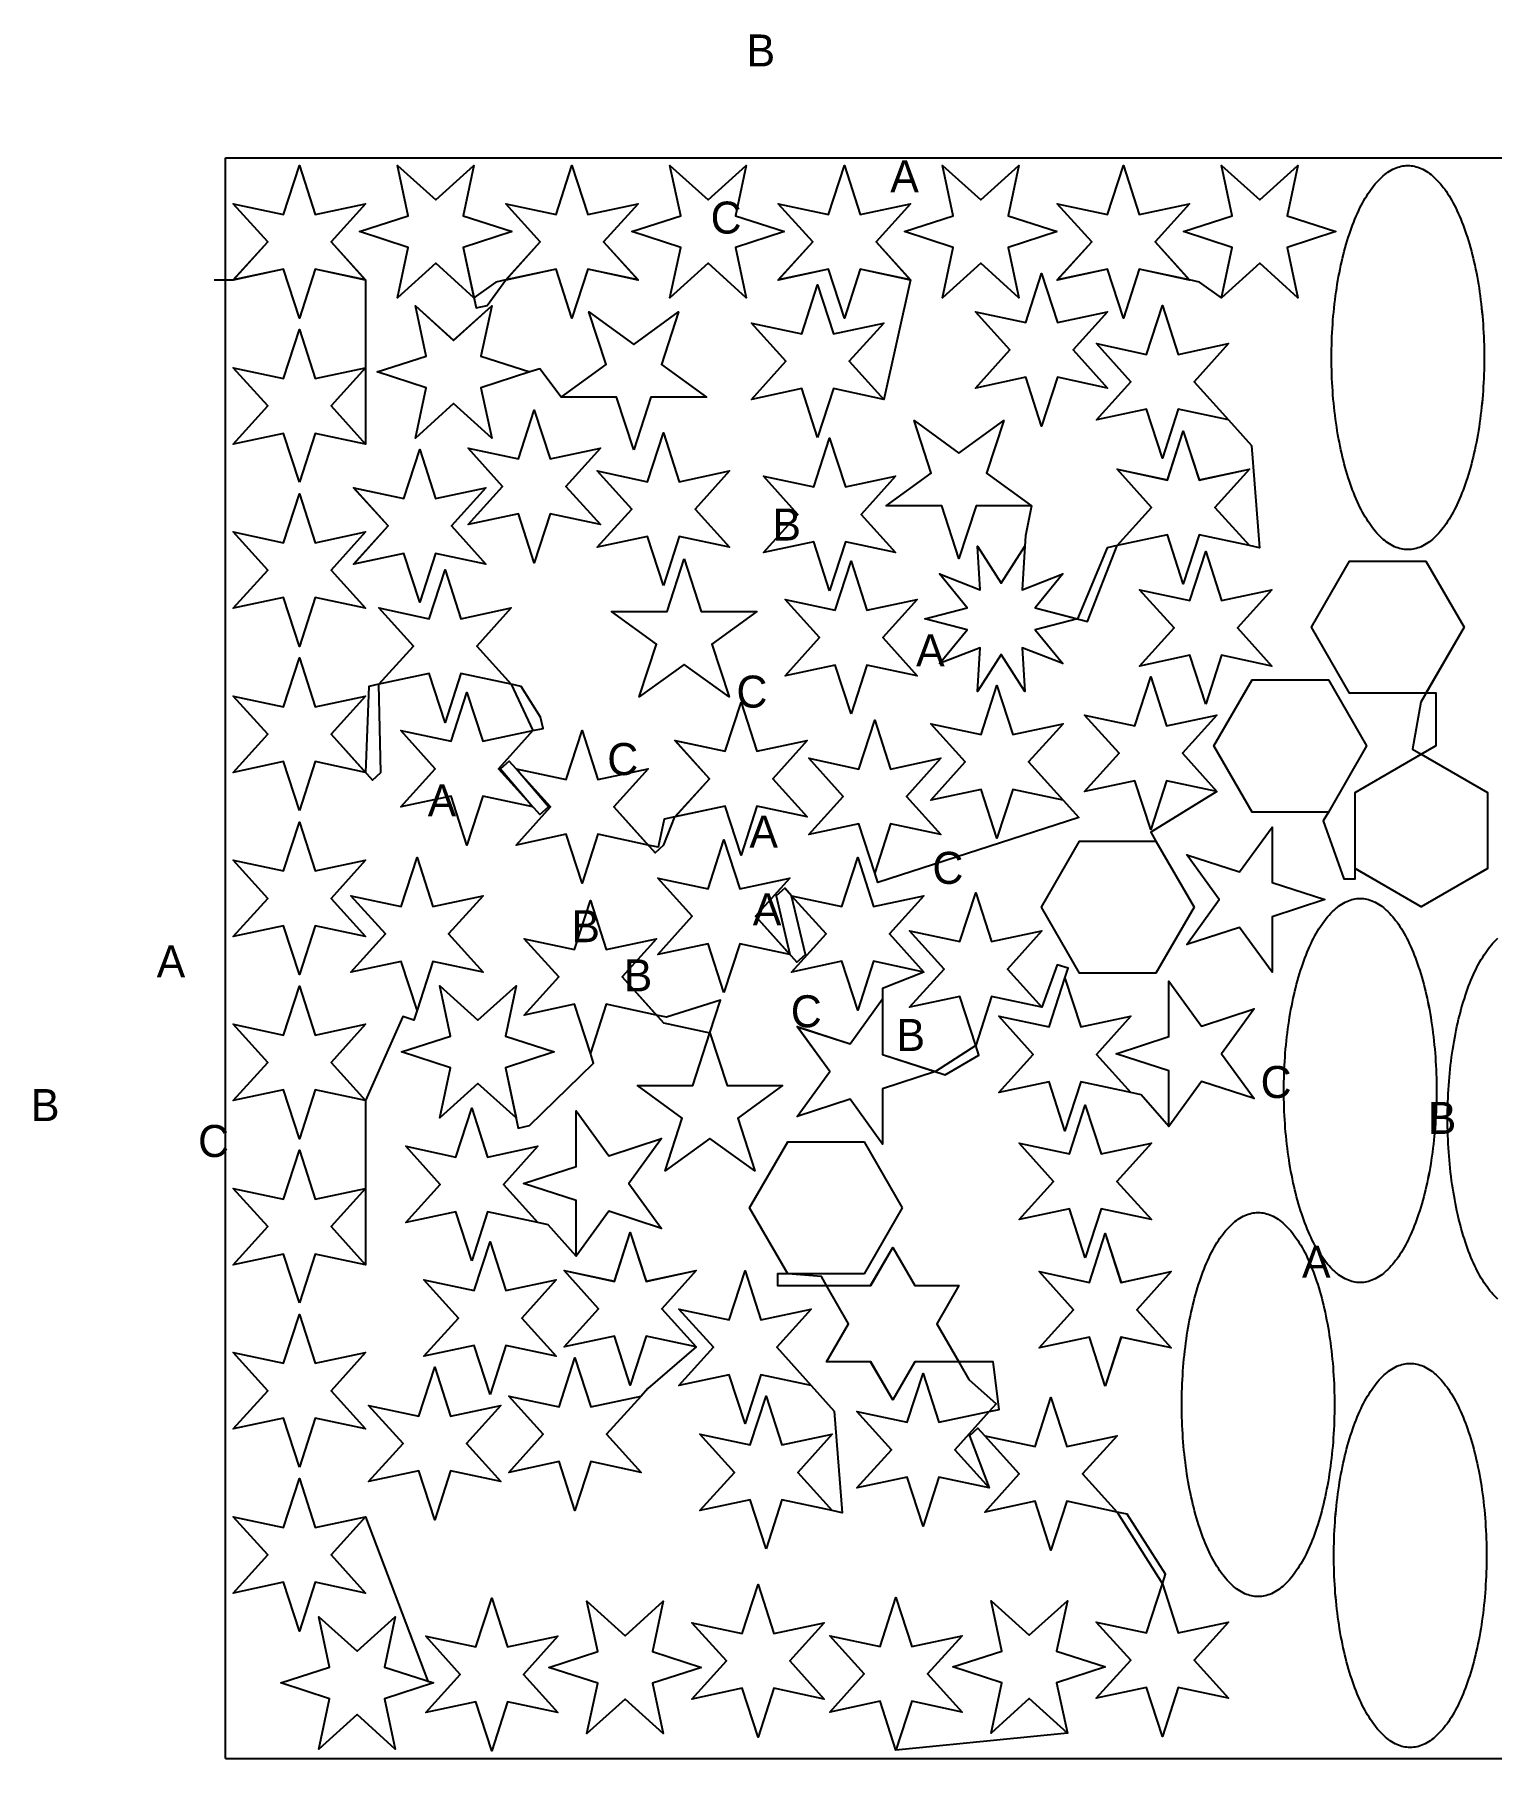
# Model space of a CAD drawing. Extents: x -245 to 3166, y 0 to 2208.
# Drawn here: x -245 to 1621, y 0 to 2208 of the extents above; entities that cross this region are included whole.
import ezdxf

# ---------------------------------------------------------------- set-up
doc = ezdxf.new("R2010")
doc.units = 0
doc.header["$LTSCALE"] = 41
doc.styles.get("Standard").update_dxf_attribs({"font": 'txt', "height": 1})

msp = doc.modelspace()

# ---------------------------------------------------------------- linework, layer by layer
at = {"layer": 'BORDER_D0_T132.1_RK1_A0_W0_EM1'}
for points in [[(-14.7, 1893.39), (10, 1893.39), (54.11, 1942.26), (10, 1991.13), (74.38, 1977.36), (94.64, 2040), (114.91, 1977.36), (179.29, 1991.13), (135.18, 1942.26), (179.29, 1893.39), (179.29, 1683.21), (114.91, 1696.98), (94.64, 1634.34)], [(528.26, 1893.39), (463.88, 1907.16), (443.62, 1844.52), (423.35, 1907.16), (358.97, 1893.39), (346.04, 1890.62), (318.03, 1870.71), (269.16, 1914.82), (220.29, 1870.71), (234.05, 1935.09), (171.42, 1955.35), (234.05, 1975.62), (220.29, 2040), (269.16, 1995.89), (318.03, 2040), (304.26, 1975.62), (366.9, 1955.35)], [(366.9, 1955.35), (304.26, 1935.09), (320.79, 1857.77), (335.17, 1860.85), (358.97, 1893.39), (403.08, 1942.26), (358.97, 1991.13), (423.35, 1977.36), (443.62, 2040), (463.88, 1977.36), (528.26, 1991.13), (484.15, 1942.26), (528.26, 1893.39)], [(666.93, 1870.71), (618.06, 1914.82), (569.19, 1870.71), (582.96, 1935.09), (520.32, 1955.35), (582.96, 1975.62), (569.19, 2040), (618.06, 1995.89), (666.93, 2040), (653.17, 1975.62), (715.8, 1955.35)], [(877.2, 1893.39), (812.82, 1907.16), (792.55, 1844.52), (772.29, 1907.16), (707.91, 1893.39), (752.02, 1942.26), (707.91, 1991.13), (772.29, 1977.36), (792.55, 2040), (812.82, 1977.36), (877.2, 1991.13), (833.09, 1942.26), (877.2, 1893.39), (842.88, 1740.54), (778.5, 1754.31), (758.24, 1691.67)], [(1015.93, 1870.71), (967.06, 1914.82), (918.19, 1870.71), (931.96, 1935.09), (869.32, 1955.35), (931.96, 1975.62), (918.19, 2040), (967.06, 1995.89), (1015.93, 2040), (1002.16, 1975.62), (1064.8, 1955.35)], [(1065.17, 1991.13), (1129.55, 1977.36), (1149.82, 2040), (1170.08, 1977.36), (1234.46, 1991.13), (1190.35, 1942.26), (1234.46, 1893.39)], [(1275.42, 1870.71), (1289.19, 1935.09), (1226.55, 1955.35), (1289.19, 1975.62), (1275.42, 2040), (1324.29, 1995.89), (1373.16, 2040), (1359.39, 1975.62), (1422.03, 1955.35), (1359.39, 1935.09), (1373.16, 1870.71)], [(1373.16, 1870.71), (1324.29, 1914.82), (1275.42, 1870.71), (1247.4, 1890.62), (1234.46, 1893.39), (1170.08, 1907.16), (1149.82, 1844.52), (1129.55, 1907.16), (1065.17, 1893.39), (1109.28, 1942.26), (1065.17, 1991.13)], [(715.8, 1955.35), (653.17, 1935.09), (666.93, 1870.71)], [(1064.8, 1955.35), (1002.16, 1935.09), (1015.93, 1870.71)], [(179.29, 1893.39), (114.91, 1907.16), (94.64, 1844.52), (74.38, 1907.16), (10, 1893.39)], [(758.24, 1691.67), (737.97, 1754.31), (673.59, 1740.54), (717.71, 1789.41), (673.59, 1838.28), (737.97, 1824.51), (758.24, 1887.15), (778.5, 1824.51), (842.88, 1838.28), (798.77, 1789.41), (842.88, 1740.54)], [(522.82, 1675.91), (500.88, 1743.45), (429.87, 1743.45), (402.35, 1779.66), (389.77, 1775.59), (327.13, 1755.32), (340.89, 1690.94), (292.02, 1735.06), (243.15, 1690.94), (256.92, 1755.32), (194.29, 1775.59), (256.92, 1795.86), (243.15, 1860.23), (292.02, 1816.12), (340.89, 1860.23), (327.13, 1795.86), (389.77, 1775.59)], [(1284.43, 1714.21), (1220.05, 1727.98), (1199.78, 1665.34), (1179.52, 1727.98), (1115.14, 1714.21), (1159.25, 1763.08), (1115.14, 1811.95), (1179.52, 1798.19), (1199.78, 1860.82), (1220.05, 1798.19), (1284.43, 1811.95), (1240.31, 1763.08), (1284.43, 1714.21), (1313.98, 1681.48), (1324, 1550.53), (1311.06, 1553.29), (1246.69, 1567.06), (1226.42, 1504.42), (1206.15, 1567.06), (1141.78, 1553.29), (1128.84, 1550.53), (1091, 1459.53), (1036.82, 1445.37), (1072.34, 1402.07), (1020.18, 1422.47), (1023.47, 1366.57), (993.26, 1413.73), (963.06, 1366.57), (966.34, 1422.47), (914.19, 1402.07), (949.71, 1445.37), (895.52, 1459.53), (949.71, 1473.68), (914.19, 1516.97), (966.34, 1496.58), (963.06, 1552.48), (993.26, 1505.32), (1023.47, 1552.48)], [(429.87, 1743.45), (487.32, 1785.19), (465.37, 1852.72), (522.82, 1810.98), (580.27, 1852.72), (558.33, 1785.19), (615.78, 1743.45), (544.77, 1743.45), (522.82, 1675.91)], [(94.64, 1634.34), (74.38, 1696.98), (10, 1683.21), (54.11, 1732.08), (10, 1780.95), (74.38, 1767.18), (94.64, 1829.82), (114.91, 1767.18), (179.29, 1780.95), (135.18, 1732.08), (179.29, 1683.21)], [(1032.11, 1604.13), (961.09, 1604.13), (939.15, 1536.59), (917.21, 1604.13), (846.19, 1604.13), (903.64, 1645.87), (881.7, 1713.41), (939.15, 1671.67), (996.6, 1713.41), (974.66, 1645.87), (1032.11, 1604.13), (1024.24, 1565.69), (1023.47, 1552.48), (1020.18, 1496.58), (1072.34, 1516.97), (1036.82, 1473.68), (1103.81, 1456.18), (1141.78, 1553.29), (1185.89, 1602.16), (1141.78, 1651.03), (1206.15, 1637.27), (1226.42, 1699.9), (1246.69, 1637.27), (1311.06, 1651.03), (1266.95, 1602.16), (1311.06, 1553.29)], [(560.78, 1502.25), (540.52, 1564.89), (476.14, 1551.12), (520.25, 1599.99), (476.14, 1648.86), (540.52, 1635.09), (560.78, 1697.73), (581.05, 1635.09), (645.43, 1648.86), (601.32, 1599.99), (645.43, 1551.12)], [(773.47, 1495.51), (753.2, 1558.15), (688.83, 1544.38), (732.94, 1593.25), (688.83, 1642.12), (753.2, 1628.35), (773.47, 1690.99), (793.74, 1628.35), (858.11, 1642.12), (814, 1593.25), (858.11, 1544.38)], [(179.29, 1473.03), (114.91, 1486.8), (94.64, 1424.16), (74.38, 1486.8), (10, 1473.03), (54.11, 1521.9), (10, 1570.77), (74.38, 1557), (94.64, 1619.64), (114.91, 1557), (179.29, 1570.77)], [(179.29, 1570.77), (135.18, 1521.9), (179.29, 1473.03)], [(645.43, 1551.12), (581.05, 1564.89), (560.78, 1502.25)], [(858.11, 1544.38), (793.74, 1558.15), (773.47, 1495.51)], [(1255.22, 1350.14), (1234.95, 1412.77), (1170.57, 1399.01), (1214.69, 1447.88), (1170.57, 1496.74), (1234.95, 1482.98), (1255.22, 1545.61), (1275.48, 1482.98), (1339.86, 1496.74), (1295.75, 1447.88), (1339.86, 1399.01)], [(644.78, 1359.47), (587.33, 1401.21), (529.88, 1359.47), (551.83, 1427), (494.38, 1468.74), (565.39, 1468.74), (587.33, 1536.28)], [(587.33, 1536.28), (609.28, 1468.74), (680.29, 1468.74), (622.84, 1427), (644.78, 1359.47)], [(801.11, 1337.69), (780.85, 1400.32), (716.47, 1386.56), (760.58, 1435.43), (716.47, 1484.3), (780.85, 1470.53), (801.11, 1533.17), (821.38, 1470.53), (885.76, 1484.3), (841.65, 1435.43), (885.76, 1386.56)], [(1412.42, 1212.1), (1314.68, 1212.1), (1265.81, 1296.74), (1314.68, 1381.39), (1412.42, 1381.39), (1461.29, 1296.74), (1412.42, 1212.1), (1405.81, 1200.64), (1431.9, 1126.32), (1446.6, 1126.32), (1446.6, 1237.29), (1531.25, 1286.16), (1550.37, 1297.2), (1550.37, 1364.13), (1439.4, 1364.13), (1390.53, 1448.78), (1439.4, 1533.42), (1537.14, 1533.42), (1586.01, 1448.78)], [(94.64, 1213.98), (74.38, 1276.62), (10, 1262.85), (54.11, 1311.72), (10, 1360.59), (74.38, 1346.82), (94.64, 1409.46), (114.91, 1346.82), (179.29, 1360.59), (135.18, 1311.72), (188.15, 1253.03), (199.07, 1262.88), (196.49, 1375.65), (240.6, 1424.52), (196.49, 1473.39), (260.87, 1459.62), (281.14, 1522.26), (301.4, 1459.62), (365.78, 1473.39), (321.67, 1424.52), (365.78, 1375.65), (393.7, 1316.42), (349.59, 1267.55), (402.57, 1208.86), (413.48, 1218.71), (372.02, 1267.58), (436.4, 1253.81), (456.67, 1316.45), (476.94, 1253.81), (541.32, 1267.58), (497.2, 1218.71), (550.18, 1160.02), (561.09, 1169.87), (575.59, 1205.87), (619.71, 1254.74), (575.59, 1303.61), (639.97, 1289.84), (660.24, 1352.48), (680.51, 1289.84), (744.88, 1303.61), (700.77, 1254.74), (744.88, 1205.87)], [(1586.01, 1448.78), (1530.52, 1352.67), (1519.79, 1292.77), (1531.25, 1286.16), (1615.89, 1237.29), (1615.89, 1139.55), (1531.25, 1090.68), (1446.6, 1139.55)], [(885.76, 1386.56), (821.38, 1400.32), (801.11, 1337.69)], [(1339.86, 1399.01), (1275.48, 1412.77), (1255.22, 1350.14)], [(744.88, 1205.87), (680.51, 1219.64), (660.24, 1157), (639.97, 1219.64), (575.59, 1205.87), (561.92, 1202.94), (554.25, 1167.07), (541.32, 1169.84), (476.94, 1183.61), (456.67, 1120.97), (436.4, 1183.61), (372.02, 1169.84), (416.14, 1218.71), (372.02, 1267.58), (363.16, 1277.4), (352.25, 1267.55), (393.7, 1218.68), (329.33, 1232.45), (309.06, 1169.81), (288.79, 1232.45), (224.41, 1218.68), (268.53, 1267.55), (224.41, 1316.42), (288.79, 1302.65), (309.06, 1365.29), (329.33, 1302.65), (393.7, 1316.42), (406.64, 1319.19), (403.57, 1333.56), (378.72, 1372.88), (365.78, 1375.65), (301.4, 1389.42), (281.14, 1326.78), (260.87, 1389.42), (196.49, 1375.65), (183.55, 1372.88), (179.29, 1262.85), (114.91, 1276.62), (94.64, 1213.98)], [(1072.53, 1227.31), (1008.15, 1241.07), (987.88, 1178.44), (967.61, 1241.07), (903.23, 1227.31), (947.35, 1276.18), (903.23, 1325.05), (967.61, 1311.28), (987.88, 1373.92), (1008.15, 1311.28), (1072.53, 1325.05), (1028.41, 1276.18), (1092.74, 1204.91), (835.5, 1121.68), (831.43, 1134.26), (811.16, 1196.9), (746.79, 1183.13), (790.9, 1232), (746.79, 1280.87), (811.16, 1267.11), (831.43, 1329.74), (851.7, 1267.11), (916.08, 1280.87), (871.96, 1232), (916.08, 1183.13)], [(1269.4, 1238.44), (1205.02, 1252.21), (1184.76, 1189.57), (1164.49, 1252.21), (1100.11, 1238.44), (1144.22, 1287.31), (1100.11, 1336.18), (1164.49, 1322.41), (1184.76, 1385.05), (1205.02, 1322.41), (1269.4, 1336.18), (1225.29, 1287.31), (1269.4, 1238.44), (1184.8, 1186.29), (1191.42, 1174.83), (1240.29, 1090.18)], [(916.08, 1183.13), (851.7, 1196.9), (831.43, 1134.26)], [(638.21, 980.82), (617.95, 1043.45), (553.57, 1029.69), (597.68, 1078.56), (553.57, 1127.43), (617.95, 1113.66), (638.21, 1176.3), (658.48, 1113.66), (722.86, 1127.43), (678.74, 1078.56), (731.72, 1019.86), (742.64, 1029.71), (724.96, 1104.9), (789.34, 1091.13), (809.6, 1153.77), (829.87, 1091.13), (894.25, 1104.9), (850.13, 1056.03), (894.25, 1007.16), (841.46, 985.94), (841.46, 901.69), (921.58, 875.66), (964.73, 900.69), (960.66, 913.28), (940.39, 975.91), (876.01, 962.15), (920.12, 1011.02), (876.01, 1059.89), (940.39, 1046.12), (960.66, 1108.76), (980.92, 1046.12), (1045.3, 1059.89), (1001.19, 1011.02), (1045.3, 962.15)], [(1240.29, 1090.18), (1191.42, 1005.54), (1093.68, 1005.54), (1044.81, 1090.18), (1093.68, 1174.83), (1191.42, 1174.83)], [(245.22, 958.21), (224.96, 1020.84), (160.58, 1007.08), (204.69, 1055.95), (160.58, 1104.82), (224.96, 1091.05), (245.22, 1153.69), (265.49, 1091.05), (329.87, 1104.82), (285.76, 1055.95), (329.87, 1007.08)], [(894.25, 1007.16), (829.87, 1020.93), (809.6, 958.29), (789.34, 1020.93), (724.96, 1007.16), (769.07, 1056.03), (724.96, 1104.9), (716.09, 1114.72), (705.18, 1104.87), (722.86, 1029.69), (658.48, 1043.45), (638.21, 980.82)], [(372.13, 820.32), (323.26, 864.43), (274.39, 820.32), (288.15, 884.7), (225.52, 904.96), (288.15, 925.23), (274.39, 989.61), (323.26, 945.49), (372.13, 989.61), (358.36, 925.23), (421, 904.96), (358.36, 884.7), (374.89, 807.38), (389.27, 810.46), (471.31, 890.6), (467.24, 903.19), (446.97, 965.83), (382.59, 952.06), (426.7, 1000.93), (382.59, 1049.8), (446.97, 1036.03), (467.24, 1098.67), (487.5, 1036.03), (551.88, 1049.8), (507.77, 1000.93), (560.75, 942.24), (620.39, 929.24), (642.34, 861.7), (713.35, 861.7), (655.9, 819.96), (677.84, 752.43)], [(329.87, 1007.08), (265.49, 1020.84), (245.22, 958.21), (241.15, 945.62), (227.16, 950.15), (179.29, 842.49), (114.91, 856.26), (94.64, 793.62), (74.38, 856.26), (10, 842.49), (54.11, 891.36), (10, 940.23), (74.38, 926.46), (94.64, 989.1), (114.91, 926.46), (179.29, 940.23), (135.18, 891.36), (179.29, 842.49), (179.29, 632.31), (114.91, 646.08), (94.64, 583.44)], [(1317.23, 845.01), (1249.69, 866.96), (1207.95, 809.51), (1172.42, 850.07), (1159.48, 852.84), (1095.1, 866.61), (1074.84, 803.97), (1054.57, 866.61), (990.19, 852.84), (1034.31, 901.71), (990.19, 950.58), (1054.57, 936.81), (1074.84, 999.45), (1078.91, 1012.04), (1064.92, 1016.56), (1045.3, 962.15), (980.92, 975.91), (960.66, 913.28), (908.99, 879.75), (841.46, 857.81), (841.46, 786.79), (799.72, 844.24), (732.18, 822.3), (773.92, 879.75), (732.18, 937.2), (799.72, 915.26), (841.46, 972.71)], [(1074.84, 999.45), (1095.1, 936.81), (1159.48, 950.58), (1115.37, 901.71), (1159.48, 852.84)], [(1207.95, 809.51), (1207.95, 880.52), (1140.42, 902.46), (1207.95, 924.41), (1207.95, 995.42), (1249.69, 937.97), (1317.23, 959.91), (1275.49, 902.46), (1317.23, 845.01)], [(677.84, 752.43), (620.39, 794.17), (562.94, 752.43), (584.89, 819.96), (527.44, 861.7), (598.45, 861.7), (620.39, 929.24), (634.02, 971.18), (564.82, 949.29), (551.88, 952.06), (487.5, 965.83), (467.24, 903.19)], [(315.41, 637.44), (295.14, 700.08), (230.76, 686.31), (274.88, 735.18), (230.76, 784.05), (295.14, 770.28), (315.41, 832.92), (335.67, 770.28), (400.05, 784.05), (355.94, 735.18), (400.05, 686.31)], [(448.94, 643.41), (448.94, 714.43), (381.41, 736.37), (448.94, 758.32), (448.94, 829.33), (490.68, 771.88), (558.22, 793.82), (516.48, 736.37), (558.22, 678.92)], [(1100.95, 641.37), (1080.68, 704.01), (1016.3, 690.24), (1060.42, 739.11), (1016.3, 787.98), (1080.68, 774.21), (1100.95, 836.85), (1121.21, 774.21), (1185.59, 787.98), (1141.48, 739.11), (1185.59, 690.24)], [(94.64, 583.44), (74.38, 646.08), (10, 632.31), (54.11, 681.18), (10, 730.05), (74.38, 716.28), (94.64, 778.92), (114.91, 716.28), (179.29, 730.05), (135.18, 681.18), (179.29, 632.31)], [(1284.38, 77.08), (1220, 90.85), (1199.74, 28.21), (1179.47, 90.85), (1115.09, 77.08), (1159.2, 125.95), (1115.09, 174.82), (1179.47, 161.05), (1199.74, 223.69), (1203.81, 236.28), (1154.59, 312.89), (1141.65, 315.66), (1077.27, 329.43), (1057.01, 266.79), (1036.74, 329.43), (972.36, 315.66), (1016.47, 364.53), (972.36, 413.4), (963.5, 423.22), (952.58, 413.37), (977.88, 346.56), (913.5, 360.33), (893.23, 297.69), (872.97, 360.33), (808.59, 346.56), (852.7, 395.43), (808.59, 444.3), (872.97, 430.53), (893.23, 493.17), (913.5, 430.53), (977.88, 444.3), (990.81, 447.07), (983.11, 508), (882.58, 508), (854.36, 459.13), (826.15, 508), (769.72, 508), (797.93, 556.87), (769.72, 605.74), (763.1, 617.2), (719.97, 620.56), (671.1, 705.21), (719.97, 789.85), (817.72, 789.85), (866.59, 705.21)], [(558.22, 678.92), (490.68, 700.86), (448.94, 643.41), (412.99, 683.54), (400.05, 686.31), (335.67, 700.08), (315.41, 637.44)], [(866.59, 705.21), (817.72, 620.56), (706.74, 620.56), (706.74, 605.86), (756.49, 605.74), (826.15, 605.74), (854.36, 654.61), (882.58, 605.74), (939.01, 605.74), (910.79, 556.87), (952.03, 485.46), (986.74, 454.12), (977.88, 444.3), (933.76, 395.43), (977.88, 346.56)], [(1185.59, 690.24), (1121.21, 704.01), (1100.95, 641.37)], [(602.87, 527.12), (538.49, 540.89), (518.22, 478.25), (497.96, 540.89), (433.58, 527.12), (477.69, 575.99), (433.58, 624.86), (497.96, 611.09), (518.22, 673.73), (538.49, 611.09), (602.87, 624.86), (558.75, 575.99), (602.87, 527.12), (540.93, 473.98), (532.06, 464.16), (487.95, 415.29), (532.06, 366.42)], [(1126.46, 476.95), (1106.19, 539.59), (1041.81, 525.82), (1085.92, 574.69), (1041.81, 623.56), (1106.19, 609.79), (1126.46, 672.43), (1146.72, 609.79), (1211.1, 623.56), (1166.99, 574.69), (1211.1, 525.82)], [(338.76, 466.32), (318.49, 528.96), (254.12, 515.19), (298.23, 564.06), (254.12, 612.93), (318.49, 599.16), (338.76, 661.8), (359.03, 599.16), (423.4, 612.93), (379.29, 564.06), (423.4, 515.19)], [(750, 477.72), (685.62, 491.49), (665.35, 428.85), (645.09, 491.49), (580.71, 477.72), (624.82, 526.59), (580.71, 575.46), (645.09, 561.69), (665.35, 624.33), (685.62, 561.69), (750, 575.46), (705.88, 526.59), (750, 477.72), (779.54, 444.99), (789.83, 314.79), (776.89, 317.56), (712.51, 331.32), (692.24, 268.69)], [(94.64, 373.26), (74.38, 435.9), (10, 422.13), (54.11, 471), (10, 519.87), (74.38, 506.1), (94.64, 568.74), (114.91, 506.1), (179.29, 519.87), (135.18, 471), (179.29, 422.13)], [(1211.1, 525.82), (1146.72, 539.59), (1126.46, 476.95)], [(423.4, 515.19), (359.03, 528.96), (338.76, 466.32)], [(532.06, 366.42), (467.68, 380.18), (447.42, 317.55), (427.15, 380.18), (362.77, 366.42), (406.88, 415.29), (362.77, 464.16), (427.15, 450.39), (447.42, 513.03), (467.68, 450.39), (532.06, 464.16)], [(692.24, 268.69), (671.98, 331.32), (607.6, 317.56), (651.71, 366.43), (607.6, 415.3), (671.98, 401.53), (692.24, 464.17), (712.51, 401.53), (776.89, 415.3), (732.78, 366.43), (776.89, 317.56)], [(972.36, 413.4), (1036.74, 399.63), (1057.01, 462.27), (1077.27, 399.63), (1141.65, 413.4), (1097.54, 364.53), (1141.65, 315.66), (1199.74, 223.69), (1220, 161.05), (1284.38, 174.82), (1240.27, 125.95), (1284.38, 77.08)], [(179.29, 422.13), (114.91, 435.9), (94.64, 373.26)], [(179.29, 211.95), (114.91, 225.72), (94.64, 163.08), (74.38, 225.72), (10, 211.95), (54.11, 260.82), (10, 309.69), (74.38, 295.92), (94.64, 358.56), (114.91, 295.92), (179.29, 309.69), (259.2, 99.05), (266.2, 96.79), (203.56, 76.52), (217.33, 12.14), (168.46, 56.26), (119.59, 12.14), (133.35, 76.52), (70.72, 96.79), (133.35, 117.06), (119.59, 181.43), (168.46, 137.32), (217.33, 181.43), (203.56, 117.06), (266.2, 96.79)], [(179.29, 309.69), (135.18, 260.82), (179.29, 211.95)], [(1126.96, 117.27), (1064.32, 97), (1078.09, 32.63), (858.52, 10.61), (838.26, 73.25), (773.88, 59.48), (817.99, 108.35), (773.88, 157.22), (838.26, 143.45), (858.52, 206.09), (878.79, 143.45), (943.17, 157.22), (899.05, 108.35), (943.17, 59.48)], [(1078.09, 32.63), (1029.22, 76.74), (980.35, 32.63), (994.12, 97), (931.48, 117.27), (994.12, 137.54), (980.35, 201.91), (1029.22, 157.8), (1078.09, 201.91), (1064.32, 137.54), (1126.96, 117.27)], [(943.17, 59.48), (878.79, 73.25), (858.52, 10.61)]]:
    msp.add_lwpolyline(points, dxfattribs=at)
for points in [[(1610.3, 1751.35, -0.01836), (1605.89, 1709.94, -0.020393), (1598.69, 1671.09, -0.023968), (1588.91, 1635.97, -0.02994), (1576.87, 1605.66, -0.039879), (1562.91, 1581.07, -0.056346), (1547.47, 1562.95, -0.081333), (1531.01, 1551.86, -0.106578), (1514.04, 1548.12, -0.106579), (1497.07, 1551.86, -0.081333), (1480.61, 1562.95, -0.056346), (1465.17, 1581.07, -0.039879), (1451.21, 1605.66, -0.029939), (1439.17, 1635.97, -0.023968), (1429.4, 1671.09, -0.020393), (1422.19, 1709.94, -0.01836), (1417.79, 1751.35, -0.017435), (1416.3, 1794.06, -0.017435), (1417.79, 1836.77, -0.01836), (1422.19, 1878.18, -0.020393), (1429.4, 1917.03, -0.023968), (1439.17, 1952.15, -0.02994), (1451.21, 1982.46, -0.039878), (1465.17, 2007.05, -0.056346), (1480.61, 2025.17, -0.081333), (1497.07, 2036.26, -0.106579), (1514.04, 2040, -0.106579), (1531.01, 2036.26, -0.081333), (1547.47, 2025.17, -0.056346), (1562.91, 2007.05, -0.039878), (1576.87, 1982.46, -0.02994), (1588.91, 1952.15, -0.023968), (1598.69, 1917.03, -0.020393), (1605.89, 1878.18, -0.01836), (1610.3, 1836.77, -0.017435), (1611.78, 1794.06, -0.017435), (1610.3, 1751.35)], [(1368.34, 978.43, -0.023968), (1378.11, 1013.55, -0.029939), (1390.16, 1043.86, -0.039878), (1404.12, 1068.45, -0.056346), (1419.56, 1086.57, -0.081333), (1436.02, 1097.66, -0.10658), (1452.99, 1101.4, -0.106579), (1469.96, 1097.66, -0.081333), (1486.42, 1086.57, -0.056347), (1501.86, 1068.45, -0.039878), (1515.81, 1043.86, -0.02994), (1527.86, 1013.55, -0.023968), (1537.63, 978.43, -0.020393), (1544.83, 939.58, -0.01836), (1549.24, 898.17, -0.017435), (1550.73, 855.46, -0.017435), (1549.24, 812.75, -0.01836), (1544.83, 771.34, -0.020393), (1537.63, 732.49, -0.023968), (1527.86, 697.37, -0.02994), (1515.81, 667.06, -0.039878), (1501.86, 642.47, -0.056346), (1486.42, 624.35, -0.081333), (1469.96, 613.26, -0.106579), (1452.99, 609.52, -0.106579), (1436.02, 613.26, -0.081333), (1419.56, 624.35, -0.056346), (1404.12, 642.47, -0.039878), (1390.16, 667.06, -0.02994), (1378.11, 697.37, -0.023968), (1368.34, 732.49, -0.020393), (1361.14, 771.34, -0.01836), (1356.73, 812.75, -0.017435), (1355.25, 855.46, -0.017435), (1356.73, 898.17, -0.01836), (1361.14, 939.58, -0.020393), (1368.34, 978.43)], [(1224.6, 453.24, -0.017435), (1226.09, 495.95, -0.01836), (1230.5, 537.36, -0.020393), (1237.7, 576.21, -0.023968), (1247.47, 611.33, -0.02994), (1259.52, 641.64, -0.039878), (1273.47, 666.23, -0.056346), (1288.92, 684.35, -0.081333), (1305.37, 695.45, -0.106579), (1322.34, 699.18, -0.106579), (1339.32, 695.45, -0.081333), (1355.77, 684.35, -0.056346), (1371.21, 666.23, -0.039878), (1385.17, 641.64, -0.02994), (1397.22, 611.33, -0.023968), (1406.99, 576.21, -0.020393), (1414.19, 537.36, -0.01836), (1418.6, 495.95, -0.017435), (1420.08, 453.24, -0.017435), (1418.6, 410.53, -0.01836), (1414.19, 369.13, -0.020393), (1406.99, 330.27, -0.023968), (1397.22, 295.15, -0.02994), (1385.17, 264.84, -0.039878), (1371.21, 240.25, -0.056346), (1355.77, 222.13, -0.081333), (1339.32, 211.04, -0.106579), (1322.34, 207.3, -0.106579), (1305.37, 211.04, -0.081333), (1288.92, 222.13, -0.056346), (1273.47, 240.25, -0.039878), (1259.52, 264.84, -0.02994), (1247.47, 295.15, -0.023968), (1237.7, 330.27, -0.020393), (1230.5, 369.13, -0.01836), (1226.09, 410.53, -0.017435), (1224.6, 453.24)], [(1419.31, 260.04, -0.017435), (1420.79, 302.75, -0.01836), (1425.2, 344.15, -0.020393), (1432.4, 383.01, -0.023968), (1442.18, 418.13, -0.02994), (1454.22, 448.44, -0.039878), (1468.18, 473.03, -0.056347), (1483.62, 491.15, -0.081333), (1500.08, 502.24, -0.106579), (1517.05, 505.98, -0.106579), (1534.02, 502.24, -0.081333), (1550.48, 491.15, -0.056346), (1565.92, 473.03, -0.039878), (1579.88, 448.44, -0.02994), (1591.92, 418.13, -0.023968), (1601.69, 383.01, -0.020393), (1608.9, 344.15, -0.01836), (1613.3, 302.75, -0.017435), (1614.79, 260.04, -0.017435), (1613.3, 217.33, -0.01836), (1608.9, 175.92, -0.020393), (1601.69, 137.07, -0.023968), (1591.92, 101.95, -0.02994), (1579.88, 71.64, -0.039878), (1565.92, 47.05, -0.056346), (1550.48, 28.93, -0.081333), (1534.02, 17.83, -0.106579), (1517.05, 14.1, -0.106579), (1500.08, 17.83, -0.081333), (1483.62, 28.93, -0.056347), (1468.18, 47.05, -0.039878), (1454.22, 71.64, -0.02994), (1442.18, 101.95, -0.023968), (1432.4, 137.07, -0.020393), (1425.2, 175.92, -0.01836), (1420.79, 217.33, -0.017435), (1419.31, 260.04)]]:
    msp.add_lwpolyline(points, format="xyb", close=True, dxfattribs=at)
for points in [[(1129.62, 1755.08), (1065.24, 1768.85), (1044.97, 1706.21), (1024.71, 1768.85), (960.33, 1755.08), (1004.44, 1803.95), (960.33, 1852.82), (1024.71, 1839.05), (1044.97, 1901.69), (1065.24, 1839.05), (1129.62, 1852.82), (1085.51, 1803.95), (1129.62, 1755.08)], [(480.07, 1580.27), (415.69, 1594.04), (395.43, 1531.4), (375.16, 1594.04), (310.78, 1580.27), (354.9, 1629.14), (310.78, 1678.01), (375.16, 1664.24), (395.43, 1726.88), (415.69, 1664.24), (480.07, 1678.01), (435.96, 1629.14), (480.07, 1580.27)], [(333.4, 1529.56), (269.02, 1543.33), (248.76, 1480.69), (228.49, 1543.33), (164.11, 1529.56), (208.22, 1578.43), (164.11, 1627.3), (228.49, 1613.54), (248.76, 1676.17), (269.02, 1613.54), (333.4, 1627.3), (289.29, 1578.43), (333.4, 1529.56)], [(179.29, 1052.67), (114.91, 1066.44), (94.64, 1003.8), (74.38, 1066.44), (10, 1052.67), (54.11, 1101.54), (10, 1150.41), (74.38, 1136.64), (94.64, 1199.28), (114.91, 1136.64), (179.29, 1150.41), (135.18, 1101.54), (179.29, 1052.67)], [(1340.16, 1006.91), (1298.42, 1064.36), (1230.89, 1042.42), (1272.63, 1099.87), (1230.89, 1157.32), (1298.42, 1135.38), (1340.16, 1192.82), (1340.16, 1121.81), (1407.7, 1099.87), (1340.16, 1077.93), (1340.16, 1006.91)], [(352.6, 354.54), (288.22, 368.31), (267.95, 305.67), (247.69, 368.31), (183.31, 354.54), (227.42, 403.41), (183.31, 452.28), (247.69, 438.52), (267.95, 501.15), (288.22, 438.52), (352.6, 452.28), (308.49, 403.41), (352.6, 354.54)], [(766.59, 76.21), (702.21, 89.97), (681.94, 27.33), (661.67, 89.97), (597.29, 76.21), (641.41, 125.07), (597.29, 173.95), (661.67, 160.18), (681.94, 222.82), (702.21, 160.18), (766.59, 173.95), (722.47, 125.07), (766.59, 76.21)], [(425.62, 58.87), (361.24, 72.64), (340.98, 10), (320.71, 72.64), (256.33, 58.87), (300.45, 107.74), (256.33, 156.61), (320.71, 142.84), (340.98, 205.48), (361.24, 142.84), (425.62, 156.61), (381.51, 107.74), (425.62, 58.87)], [(609.52, 116.75), (546.88, 96.48), (560.65, 32.1), (511.77, 76.21), (462.9, 32.1), (476.67, 96.48), (414.04, 116.75), (476.67, 137.01), (462.9, 201.39), (511.77, 157.28), (560.65, 201.39), (546.88, 137.01), (609.52, 116.75)]]:
    msp.add_lwpolyline(points, close=True, dxfattribs=at)
msp.add_lwpolyline([(1629.24, 588.2, -0.056346), (1613.8, 606.32, -0.039878), (1599.84, 630.91, -0.02994), (1587.79, 661.22, -0.023968), (1578.02, 696.34, -0.020393), (1570.82, 735.2, -0.01836), (1566.41, 776.6, -0.017435), (1564.93, 819.31, -0.017435), (1566.41, 862.02, -0.01836), (1570.82, 903.43, -0.020393), (1578.02, 942.28, -0.023968), (1587.79, 977.4, -0.029939), (1599.84, 1007.71, -0.039878), (1613.8, 1032.3, -0.056346), (1629.24, 1050.42, -0.081333)], format="xyb", dxfattribs=at)
at = {"layer": 'BORDER_D0_T132_RK1_A0_W0_EM1_RI1_ID0001'}
msp.add_lwpolyline([(1091, 1459.53), (1036.82, 1445.37), (1072.33, 1402.08), (1020.18, 1422.47), (1023.46, 1366.57), (993.26, 1413.73), (963.06, 1366.57), (966.34, 1422.47), (914.19, 1402.08), (949.7, 1445.37), (895.52, 1459.53), (949.7, 1473.68), (914.19, 1516.98), (966.34, 1496.58), (963.06, 1552.48), (993.26, 1505.33), (1023.46, 1552.48), (1020.18, 1496.58), (1072.33, 1516.98), (1036.82, 1473.68), (1091, 1459.53)], close=True, dxfattribs=at)
at = {"layer": 'BORDER_D0_T132_RK1_A0_W0_EM1_RI1_ID0007'}
for points in [[(522.83, 1675.91), (500.88, 1743.44), (429.87, 1743.44), (487.32, 1785.18), (465.38, 1852.72), (522.83, 1810.98), (580.28, 1852.72), (558.33, 1785.18), (615.78, 1743.44), (544.77, 1743.44), (522.83, 1675.91)], [(939.15, 1536.59), (917.2, 1604.12), (846.19, 1604.12), (903.64, 1645.86), (881.7, 1713.4), (939.15, 1671.66), (996.6, 1713.4), (974.65, 1645.86), (1032.1, 1604.12), (961.09, 1604.12), (939.15, 1536.59)], [(587.33, 1536.28), (609.28, 1468.75), (680.29, 1468.75), (622.84, 1427.01), (644.78, 1359.47), (587.33, 1401.21), (529.88, 1359.47), (551.83, 1427.01), (494.38, 1468.75), (565.39, 1468.75), (587.33, 1536.28)], [(1407.7, 1099.87), (1340.17, 1077.92), (1340.17, 1006.91), (1298.43, 1064.36), (1230.89, 1042.42), (1272.63, 1099.87), (1230.89, 1157.32), (1298.43, 1135.37), (1340.17, 1192.82), (1340.17, 1121.81), (1407.7, 1099.87)], [(1140.42, 902.46), (1207.95, 924.41), (1207.95, 995.42), (1249.69, 937.97), (1317.23, 959.91), (1275.49, 902.46), (1317.23, 845.01), (1249.69, 866.96), (1207.95, 809.51), (1207.95, 880.52), (1140.42, 902.46)], [(908.99, 879.76), (841.46, 857.81), (841.46, 786.8), (799.72, 844.25), (732.18, 822.31), (773.92, 879.76), (732.18, 937.21), (799.72, 915.26), (841.46, 972.71), (841.46, 901.7), (908.99, 879.76)], [(620.39, 929.24), (642.34, 861.71), (713.35, 861.71), (655.9, 819.97), (677.84, 752.43), (620.39, 794.17), (562.94, 752.43), (584.89, 819.97), (527.44, 861.71), (598.45, 861.71), (620.39, 929.24)], [(381.41, 736.37), (448.94, 758.32), (448.94, 829.33), (490.68, 771.88), (558.22, 793.82), (516.48, 736.37), (558.22, 678.92), (490.68, 700.87), (448.94, 643.42), (448.94, 714.43), (381.41, 736.37)]]:
    msp.add_lwpolyline(points, close=True, dxfattribs=at)
at = {"layer": 'BORDER_D0_T132_RK1_A0_W0_EM1_RI1_ID0009'}
for points in [[(94.64, 1844.51), (74.38, 1907.15), (10, 1893.38), (54.11, 1942.25), (10, 1991.12), (74.38, 1977.35), (94.64, 2039.99), (114.91, 1977.35), (179.28, 1991.12), (135.18, 1942.25), (179.28, 1893.38), (114.91, 1907.15), (94.64, 1844.51)], [(366.9, 1955.35), (304.26, 1935.09), (318.03, 1870.71), (269.16, 1914.82), (220.29, 1870.71), (234.06, 1935.09), (171.42, 1955.35), (234.06, 1975.62), (220.29, 2040), (269.16, 1995.89), (318.03, 2040), (304.26, 1975.62), (366.9, 1955.35)], [(443.62, 1844.51), (423.36, 1907.15), (358.98, 1893.38), (403.09, 1942.25), (358.98, 1991.12), (423.36, 1977.35), (443.62, 2039.99), (463.89, 1977.35), (528.26, 1991.12), (484.16, 1942.25), (528.26, 1893.38), (463.89, 1907.15), (443.62, 1844.51)], [(715.8, 1955.35), (653.16, 1935.09), (666.93, 1870.71), (618.06, 1914.82), (569.19, 1870.71), (582.96, 1935.09), (520.32, 1955.35), (582.96, 1975.62), (569.19, 2040), (618.06, 1995.89), (666.93, 2040), (653.16, 1975.62), (715.8, 1955.35)], [(792.55, 1844.51), (772.29, 1907.15), (707.91, 1893.38), (752.02, 1942.25), (707.91, 1991.12), (772.29, 1977.35), (792.55, 2039.99), (812.82, 1977.35), (877.19, 1991.12), (833.09, 1942.25), (877.19, 1893.38), (812.82, 1907.15), (792.55, 1844.51)], [(1064.8, 1955.35), (1002.16, 1935.09), (1015.93, 1870.71), (967.06, 1914.82), (918.19, 1870.71), (931.96, 1935.09), (869.32, 1955.35), (931.96, 1975.62), (918.19, 2040), (967.06, 1995.89), (1015.93, 2040), (1002.16, 1975.62), (1064.8, 1955.35)], [(1149.82, 1844.51), (1129.56, 1907.15), (1065.18, 1893.38), (1109.29, 1942.25), (1065.18, 1991.12), (1129.56, 1977.35), (1149.82, 2039.99), (1170.09, 1977.35), (1234.46, 1991.12), (1190.36, 1942.25), (1234.46, 1893.38), (1170.09, 1907.15), (1149.82, 1844.51)], [(1422.03, 1955.35), (1359.39, 1935.09), (1373.16, 1870.71), (1324.29, 1914.82), (1275.42, 1870.71), (1289.19, 1935.09), (1226.55, 1955.35), (1289.19, 1975.62), (1275.42, 2040), (1324.29, 1995.89), (1373.16, 2040), (1359.39, 1975.62), (1422.03, 1955.35)], [(1044.97, 1706.2), (1024.71, 1768.84), (960.33, 1755.07), (1004.44, 1803.94), (960.33, 1852.81), (1024.71, 1839.04), (1044.97, 1901.68), (1065.24, 1839.04), (1129.61, 1852.81), (1085.51, 1803.94), (1129.61, 1755.07), (1065.24, 1768.84), (1044.97, 1706.2)], [(758.24, 1691.67), (737.98, 1754.31), (673.6, 1740.54), (717.71, 1789.41), (673.6, 1838.28), (737.98, 1824.51), (758.24, 1887.15), (778.51, 1824.51), (842.88, 1838.28), (798.78, 1789.41), (842.88, 1740.54), (778.51, 1754.31), (758.24, 1691.67)], [(389.77, 1775.59), (327.13, 1755.33), (340.9, 1690.95), (292.03, 1735.06), (243.16, 1690.95), (256.93, 1755.33), (194.29, 1775.59), (256.93, 1795.86), (243.16, 1860.24), (292.03, 1816.13), (340.9, 1860.24), (327.13, 1795.86), (389.77, 1775.59)], [(1199.78, 1665.34), (1179.52, 1727.98), (1115.14, 1714.21), (1159.25, 1763.08), (1115.14, 1811.95), (1179.52, 1798.18), (1199.78, 1860.82), (1220.05, 1798.18), (1284.42, 1811.95), (1240.32, 1763.08), (1284.42, 1714.21), (1220.05, 1727.98), (1199.78, 1665.34)], [(94.64, 1634.34), (74.38, 1696.98), (10, 1683.21), (54.11, 1732.08), (10, 1780.95), (74.38, 1767.18), (94.64, 1829.82), (114.91, 1767.18), (179.28, 1780.95), (135.18, 1732.08), (179.28, 1683.21), (114.91, 1696.98), (94.64, 1634.34)], [(395.43, 1531.4), (375.17, 1594.04), (310.79, 1580.27), (354.9, 1629.14), (310.79, 1678.01), (375.17, 1664.24), (395.43, 1726.88), (415.7, 1664.24), (480.07, 1678.01), (435.97, 1629.14), (480.07, 1580.27), (415.7, 1594.04), (395.43, 1531.4)], [(560.78, 1502.24), (540.52, 1564.88), (476.14, 1551.11), (520.25, 1599.98), (476.14, 1648.85), (540.52, 1635.08), (560.78, 1697.72), (581.05, 1635.08), (645.42, 1648.85), (601.32, 1599.98), (645.42, 1551.11), (581.05, 1564.88), (560.78, 1502.24)], [(773.47, 1495.5), (753.21, 1558.14), (688.83, 1544.37), (732.94, 1593.24), (688.83, 1642.11), (753.21, 1628.34), (773.47, 1690.98), (793.74, 1628.34), (858.11, 1642.11), (814.01, 1593.24), (858.11, 1544.37), (793.74, 1558.14), (773.47, 1495.5)], [(1226.42, 1504.42), (1206.16, 1567.06), (1141.78, 1553.29), (1185.89, 1602.16), (1141.78, 1651.03), (1206.16, 1637.26), (1226.42, 1699.9), (1246.69, 1637.26), (1311.06, 1651.03), (1266.96, 1602.16), (1311.06, 1553.29), (1246.69, 1567.06), (1226.42, 1504.42)], [(248.76, 1480.69), (228.5, 1543.33), (164.12, 1529.56), (208.23, 1578.43), (164.12, 1627.3), (228.5, 1613.53), (248.76, 1676.17), (269.03, 1613.53), (333.4, 1627.3), (289.3, 1578.43), (333.4, 1529.56), (269.03, 1543.33), (248.76, 1480.69)], [(94.64, 1424.16), (74.38, 1486.8), (10, 1473.03), (54.11, 1521.9), (10, 1570.77), (74.38, 1557), (94.64, 1619.64), (114.91, 1557), (179.28, 1570.77), (135.18, 1521.9), (179.28, 1473.03), (114.91, 1486.8), (94.64, 1424.16)], [(1255.22, 1350.13), (1234.96, 1412.77), (1170.58, 1399), (1214.69, 1447.87), (1170.58, 1496.74), (1234.96, 1482.97), (1255.22, 1545.61), (1275.49, 1482.97), (1339.86, 1496.74), (1295.76, 1447.87), (1339.86, 1399), (1275.49, 1412.77), (1255.22, 1350.13)], [(801.11, 1337.68), (780.85, 1400.32), (716.47, 1386.55), (760.58, 1435.42), (716.47, 1484.29), (780.85, 1470.52), (801.11, 1533.16), (821.38, 1470.52), (885.75, 1484.29), (841.65, 1435.42), (885.75, 1386.55), (821.38, 1400.32), (801.11, 1337.68)], [(281.14, 1326.78), (260.88, 1389.42), (196.5, 1375.65), (240.61, 1424.52), (196.5, 1473.39), (260.88, 1459.62), (281.14, 1522.26), (301.41, 1459.62), (365.78, 1473.39), (321.68, 1424.52), (365.78, 1375.65), (301.41, 1389.42), (281.14, 1326.78)], [(94.64, 1213.97), (74.38, 1276.61), (10, 1262.84), (54.11, 1311.71), (10, 1360.58), (74.38, 1346.81), (94.64, 1409.45), (114.91, 1346.81), (179.28, 1360.58), (135.18, 1311.71), (179.28, 1262.84), (114.91, 1276.61), (94.64, 1213.97)], [(987.88, 1178.43), (967.62, 1241.07), (903.24, 1227.3), (947.35, 1276.17), (903.24, 1325.04), (967.62, 1311.27), (987.88, 1373.91), (1008.15, 1311.27), (1072.52, 1325.04), (1028.42, 1276.17), (1072.52, 1227.3), (1008.15, 1241.07), (987.88, 1178.43)], [(1184.76, 1189.56), (1164.5, 1252.2), (1100.12, 1238.43), (1144.23, 1287.3), (1100.12, 1336.17), (1164.5, 1322.4), (1184.76, 1385.04), (1205.03, 1322.4), (1269.4, 1336.17), (1225.3, 1287.3), (1269.4, 1238.43), (1205.03, 1252.2), (1184.76, 1189.56)], [(309.06, 1169.81), (288.8, 1232.45), (224.42, 1218.68), (268.53, 1267.55), (224.42, 1316.42), (288.8, 1302.65), (309.06, 1365.29), (329.33, 1302.65), (393.7, 1316.42), (349.6, 1267.55), (393.7, 1218.68), (329.33, 1232.45), (309.06, 1169.81)], [(660.24, 1156.99), (639.98, 1219.63), (575.6, 1205.86), (619.71, 1254.73), (575.6, 1303.6), (639.98, 1289.83), (660.24, 1352.47), (680.51, 1289.83), (744.88, 1303.6), (700.78, 1254.73), (744.88, 1205.86), (680.51, 1219.63), (660.24, 1156.99)], [(831.43, 1134.26), (811.17, 1196.9), (746.79, 1183.13), (790.9, 1232), (746.79, 1280.87), (811.17, 1267.1), (831.43, 1329.74), (851.7, 1267.1), (916.07, 1280.87), (871.97, 1232), (916.07, 1183.13), (851.7, 1196.9), (831.43, 1134.26)], [(456.67, 1120.97), (436.41, 1183.61), (372.03, 1169.84), (416.14, 1218.71), (372.03, 1267.58), (436.41, 1253.81), (456.67, 1316.45), (476.94, 1253.81), (541.31, 1267.58), (497.21, 1218.71), (541.31, 1169.84), (476.94, 1183.61), (456.67, 1120.97)], [(94.64, 1003.8), (74.38, 1066.44), (10, 1052.67), (54.11, 1101.54), (10, 1150.41), (74.38, 1136.64), (94.64, 1199.28), (114.91, 1136.64), (179.28, 1150.41), (135.18, 1101.54), (179.28, 1052.67), (114.91, 1066.44), (94.64, 1003.8)], [(638.21, 980.81), (617.95, 1043.45), (553.57, 1029.68), (597.68, 1078.55), (553.57, 1127.42), (617.95, 1113.65), (638.21, 1176.29), (658.48, 1113.65), (722.85, 1127.42), (678.75, 1078.55), (722.85, 1029.68), (658.48, 1043.45), (638.21, 980.81)], [(245.22, 958.2), (224.96, 1020.84), (160.58, 1007.07), (204.69, 1055.94), (160.58, 1104.81), (224.96, 1091.04), (245.22, 1153.68), (265.49, 1091.04), (329.86, 1104.81), (285.76, 1055.94), (329.86, 1007.07), (265.49, 1020.84), (245.22, 958.2)], [(809.6, 958.29), (789.34, 1020.93), (724.96, 1007.16), (769.07, 1056.03), (724.96, 1104.9), (789.34, 1091.13), (809.6, 1153.77), (829.87, 1091.13), (894.24, 1104.9), (850.14, 1056.03), (894.24, 1007.16), (829.87, 1020.93), (809.6, 958.29)], [(960.66, 913.27), (940.4, 975.91), (876.02, 962.14), (920.13, 1011.01), (876.02, 1059.88), (940.4, 1046.11), (960.66, 1108.75), (980.93, 1046.11), (1045.3, 1059.88), (1001.2, 1011.01), (1045.3, 962.14), (980.93, 975.91), (960.66, 913.27)], [(467.24, 903.19), (446.98, 965.83), (382.6, 952.06), (426.71, 1000.93), (382.6, 1049.8), (446.98, 1036.03), (467.24, 1098.67), (487.51, 1036.03), (551.88, 1049.8), (507.78, 1000.93), (551.88, 952.06), (487.51, 965.83), (467.24, 903.19)], [(1074.84, 803.96), (1054.58, 866.6), (990.2, 852.83), (1034.31, 901.7), (990.2, 950.57), (1054.58, 936.8), (1074.84, 999.44), (1095.11, 936.8), (1159.48, 950.57), (1115.38, 901.7), (1159.48, 852.83), (1095.11, 866.6), (1074.84, 803.96)], [(94.64, 793.61), (74.38, 856.25), (10, 842.48), (54.11, 891.35), (10, 940.22), (74.38, 926.45), (94.64, 989.09), (114.91, 926.45), (179.28, 940.22), (135.18, 891.35), (179.28, 842.48), (114.91, 856.25), (94.64, 793.61)], [(421, 904.96), (358.36, 884.7), (372.13, 820.32), (323.26, 864.43), (274.39, 820.32), (288.16, 884.7), (225.52, 904.96), (288.16, 925.23), (274.39, 989.61), (323.26, 945.5), (372.13, 989.61), (358.36, 925.23), (421, 904.96)], [(315.41, 637.43), (295.15, 700.07), (230.77, 686.3), (274.88, 735.17), (230.77, 784.04), (295.15, 770.27), (315.41, 832.91), (335.68, 770.27), (400.05, 784.04), (355.95, 735.17), (400.05, 686.3), (335.68, 700.07), (315.41, 637.43)], [(1100.95, 641.36), (1080.69, 704), (1016.31, 690.23), (1060.42, 739.1), (1016.31, 787.97), (1080.69, 774.2), (1100.95, 836.84), (1121.22, 774.2), (1185.59, 787.97), (1141.49, 739.1), (1185.59, 690.23), (1121.22, 704), (1100.95, 641.36)], [(94.64, 583.44), (74.38, 646.08), (10, 632.31), (54.11, 681.18), (10, 730.05), (74.38, 716.28), (94.64, 778.92), (114.91, 716.28), (179.28, 730.05), (135.18, 681.18), (179.28, 632.31), (114.91, 646.08), (94.64, 583.44)], [(518.22, 478.24), (497.96, 540.88), (433.58, 527.11), (477.69, 575.98), (433.58, 624.85), (497.96, 611.08), (518.22, 673.72), (538.49, 611.08), (602.86, 624.85), (558.76, 575.98), (602.86, 527.11), (538.49, 540.88), (518.22, 478.24)], [(1126.46, 476.95), (1106.2, 539.59), (1041.82, 525.82), (1085.93, 574.69), (1041.82, 623.56), (1106.2, 609.79), (1126.46, 672.43), (1146.73, 609.79), (1211.1, 623.56), (1167, 574.69), (1211.1, 525.82), (1146.73, 539.59), (1126.46, 476.95)], [(338.76, 466.31), (318.5, 528.95), (254.12, 515.18), (298.23, 564.05), (254.12, 612.92), (318.5, 599.15), (338.76, 661.79), (359.03, 599.15), (423.4, 612.92), (379.3, 564.05), (423.4, 515.18), (359.03, 528.95), (338.76, 466.31)], [(665.35, 428.85), (645.09, 491.49), (580.71, 477.72), (624.82, 526.59), (580.71, 575.46), (645.09, 561.69), (665.35, 624.33), (685.62, 561.69), (749.99, 575.46), (705.89, 526.59), (749.99, 477.72), (685.62, 491.49), (665.35, 428.85)], [(94.64, 373.25), (74.38, 435.89), (10, 422.12), (54.11, 470.99), (10, 519.86), (74.38, 506.09), (94.64, 568.73), (114.91, 506.09), (179.28, 519.86), (135.18, 470.99), (179.28, 422.12), (114.91, 435.89), (94.64, 373.25)], [(447.42, 317.54), (427.16, 380.18), (362.78, 366.41), (406.89, 415.28), (362.78, 464.15), (427.16, 450.38), (447.42, 513.02), (467.69, 450.38), (532.06, 464.15), (487.96, 415.28), (532.06, 366.41), (467.69, 380.18), (447.42, 317.54)], [(267.95, 305.67), (247.69, 368.31), (183.31, 354.54), (227.42, 403.41), (183.31, 452.28), (247.69, 438.51), (267.95, 501.15), (288.22, 438.51), (352.59, 452.28), (308.49, 403.41), (352.59, 354.54), (288.22, 368.31), (267.95, 305.67)], [(893.23, 297.69), (872.97, 360.33), (808.59, 346.56), (852.7, 395.43), (808.59, 444.3), (872.97, 430.53), (893.23, 493.17), (913.5, 430.53), (977.87, 444.3), (933.77, 395.43), (977.87, 346.56), (913.5, 360.33), (893.23, 297.69)], [(692.25, 268.68), (671.99, 331.32), (607.61, 317.55), (651.72, 366.42), (607.61, 415.29), (671.99, 401.52), (692.25, 464.16), (712.52, 401.52), (776.89, 415.29), (732.79, 366.42), (776.89, 317.55), (712.52, 331.32), (692.25, 268.68)], [(1057.01, 266.78), (1036.75, 329.42), (972.37, 315.65), (1016.48, 364.52), (972.37, 413.39), (1036.75, 399.62), (1057.01, 462.26), (1077.28, 399.62), (1141.65, 413.39), (1097.55, 364.52), (1141.65, 315.65), (1077.28, 329.42), (1057.01, 266.78)], [(94.64, 163.07), (74.38, 225.71), (10, 211.94), (54.11, 260.81), (10, 309.68), (74.38, 295.91), (94.64, 358.55), (114.91, 295.91), (179.28, 309.68), (135.18, 260.81), (179.28, 211.94), (114.91, 225.71), (94.64, 163.07)], [(681.94, 27.33), (661.68, 89.97), (597.3, 76.2), (641.41, 125.07), (597.3, 173.94), (661.68, 160.17), (681.94, 222.81), (702.21, 160.17), (766.58, 173.94), (722.48, 125.07), (766.58, 76.2), (702.21, 89.97), (681.94, 27.33)], [(1199.74, 28.21), (1179.48, 90.85), (1115.1, 77.08), (1159.21, 125.95), (1115.1, 174.82), (1179.48, 161.05), (1199.74, 223.69), (1220.01, 161.05), (1284.38, 174.82), (1240.28, 125.95), (1284.38, 77.08), (1220.01, 90.85), (1199.74, 28.21)], [(340.98, 9.99), (320.72, 72.63), (256.34, 58.86), (300.45, 107.73), (256.34, 156.6), (320.72, 142.83), (340.98, 205.47), (361.25, 142.83), (425.62, 156.6), (381.52, 107.73), (425.62, 58.86), (361.25, 72.63), (340.98, 9.99)], [(609.52, 116.74), (546.88, 96.48), (560.65, 32.1), (511.78, 76.21), (462.91, 32.1), (476.68, 96.48), (414.04, 116.74), (476.68, 137.01), (462.91, 201.39), (511.78, 157.28), (560.65, 201.39), (546.88, 137.01), (609.52, 116.74)], [(858.52, 10.6), (838.26, 73.24), (773.88, 59.47), (817.99, 108.34), (773.88, 157.21), (838.26, 143.44), (858.52, 206.08), (878.79, 143.44), (943.16, 157.21), (899.06, 108.34), (943.16, 59.47), (878.79, 73.24), (858.52, 10.6)], [(1126.96, 117.27), (1064.32, 97.01), (1078.09, 32.63), (1029.22, 76.74), (980.35, 32.63), (994.12, 97.01), (931.48, 117.27), (994.12, 137.54), (980.35, 201.92), (1029.22, 157.81), (1078.09, 201.92), (1064.32, 137.54), (1126.96, 117.27)], [(266.2, 96.78), (203.56, 76.52), (217.33, 12.14), (168.46, 56.25), (119.59, 12.14), (133.36, 76.52), (70.72, 96.78), (133.36, 117.05), (119.59, 181.43), (168.46, 137.32), (217.33, 181.43), (203.56, 117.05), (266.2, 96.78)]]:
    msp.add_lwpolyline(points, close=True, dxfattribs=at)
at = {"layer": 'BORDER_D0_T132_RK1_A0_W0_EM1_RI1_ID0011'}
msp.add_lwpolyline([(854.37, 459.13), (826.16, 508), (769.73, 508), (797.95, 556.87), (769.73, 605.74), (826.16, 605.74), (854.37, 654.61), (882.59, 605.74), (939.01, 605.74), (910.81, 556.87), (939.01, 508), (882.59, 508), (854.37, 459.13)], close=True, dxfattribs=at)
at = {"layer": 'BORDER_D0_T132_RK1_A0_W0_EM1_RI1_ID0018'}
for points in [[(1514.04, 2040, -0.106572), (1531.01, 2036.26, -0.08133), (1547.47, 2025.17, -0.056348), (1562.91, 2007.05, -0.039883), (1576.87, 1982.46, -0.029934), (1588.91, 1952.15, -0.02397), (1598.68, 1917.03, -0.020392), (1605.89, 1878.18, -0.01836), (1610.29, 1836.77, -0.017437), (1611.78, 1794.06, -0.017437), (1610.29, 1751.35, -0.01836), (1605.89, 1709.94, -0.020392), (1598.68, 1671.09, -0.02397), (1588.91, 1635.97, -0.029934), (1576.87, 1605.66, -0.039883), (1562.91, 1581.07, -0.056348), (1547.47, 1562.95, -0.08133), (1531.01, 1551.86, -0.106572), (1514.04, 1548.12, -0.106572), (1497.07, 1551.86, -0.081329), (1480.61, 1562.95, -0.056349), (1465.17, 1581.07, -0.039882), (1451.21, 1605.66, -0.029934), (1439.17, 1635.97, -0.02397), (1429.4, 1671.09, -0.020392), (1422.19, 1709.94, -0.01836), (1417.79, 1751.35, -0.017437), (1416.3, 1794.06, -0.017436), (1417.79, 1836.77, -0.01836), (1422.19, 1878.18, -0.020392), (1429.4, 1917.03, -0.02397), (1439.17, 1952.15, -0.029934), (1451.21, 1982.46, -0.039882), (1465.17, 2007.05, -0.056348), (1480.61, 2025.17, -0.081329), (1497.07, 2036.26, -0.106572), (1514.04, 2040)], [(1452.99, 1101.4, -0.106572), (1469.96, 1097.66, -0.081329), (1486.42, 1086.57, -0.056349), (1501.86, 1068.45, -0.039882), (1515.82, 1043.86, -0.029934), (1527.86, 1013.55, -0.02397), (1537.63, 978.43, -0.020392), (1544.84, 939.58, -0.01836), (1549.24, 898.17, -0.017437), (1550.73, 855.46, -0.017437), (1549.24, 812.75, -0.01836), (1544.84, 771.34, -0.020392), (1537.63, 732.49, -0.02397), (1527.86, 697.37, -0.029934), (1515.82, 667.06, -0.039882), (1501.86, 642.47, -0.056348), (1486.42, 624.35, -0.08133), (1469.96, 613.26, -0.106572), (1452.99, 609.52, -0.106572), (1436.02, 613.26, -0.081329), (1419.56, 624.35, -0.056349), (1404.12, 642.47, -0.039882), (1390.16, 667.06, -0.029934), (1378.12, 697.37, -0.02397), (1368.35, 732.49, -0.020392), (1361.14, 771.34, -0.01836), (1356.74, 812.75, -0.017437), (1355.25, 855.46, -0.017437), (1356.74, 898.17, -0.01836), (1361.14, 939.58, -0.020392), (1368.35, 978.43, -0.02397), (1378.12, 1013.55, -0.029934), (1390.16, 1043.86, -0.039882), (1404.12, 1068.45, -0.056349), (1419.56, 1086.57, -0.081329), (1436.02, 1097.66, -0.106572), (1452.99, 1101.4)], [(1322.34, 699.18, -0.106572), (1339.31, 695.44, -0.08133), (1355.77, 684.35, -0.056348), (1371.21, 666.23, -0.039882), (1385.17, 641.64, -0.029934), (1397.21, 611.33, -0.02397), (1406.98, 576.21, -0.020392), (1414.19, 537.36, -0.01836), (1418.59, 495.95, -0.017437), (1420.08, 453.24, -0.017437), (1418.59, 410.53, -0.01836), (1414.19, 369.12, -0.020392), (1406.98, 330.27, -0.02397), (1397.21, 295.15, -0.029934), (1385.17, 264.84, -0.039882), (1371.21, 240.25, -0.056348), (1355.77, 222.13, -0.08133), (1339.31, 211.04, -0.106572), (1322.34, 207.3, -0.106572), (1305.37, 211.04, -0.08133), (1288.91, 222.13, -0.056348), (1273.47, 240.25, -0.039882), (1259.51, 264.84, -0.029934), (1247.47, 295.15, -0.02397), (1237.7, 330.27, -0.020392), (1230.49, 369.12, -0.01836), (1226.09, 410.53, -0.017436), (1224.6, 453.24, -0.017437), (1226.09, 495.95, -0.01836), (1230.49, 537.36, -0.020392), (1237.7, 576.21, -0.02397), (1247.47, 611.33, -0.029934), (1259.51, 641.64, -0.039882), (1273.47, 666.23, -0.056348), (1288.91, 684.35, -0.08133), (1305.37, 695.44, -0.106572), (1322.34, 699.18)], [(1517.05, 505.98, -0.106572), (1534.02, 502.24, -0.08133), (1550.48, 491.15, -0.056348), (1565.92, 473.03, -0.039882), (1579.88, 448.44, -0.029934), (1591.92, 418.13, -0.02397), (1601.69, 383.01, -0.020392), (1608.9, 344.16, -0.01836), (1613.3, 302.75, -0.017437), (1614.79, 260.04, -0.017437), (1613.3, 217.33, -0.01836), (1608.9, 175.92, -0.020392), (1601.69, 137.07, -0.02397), (1591.92, 101.95, -0.029934), (1579.88, 71.64, -0.039882), (1565.92, 47.05, -0.056348), (1550.48, 28.93, -0.08133), (1534.02, 17.84, -0.106572), (1517.05, 14.1, -0.106572), (1500.08, 17.84, -0.081329), (1483.62, 28.93, -0.056349), (1468.18, 47.05, -0.039882), (1454.22, 71.64, -0.029934), (1442.18, 101.95, -0.02397), (1432.41, 137.07, -0.020392), (1425.2, 175.92, -0.01836), (1420.8, 217.33, -0.017436), (1419.31, 260.04, -0.017437), (1420.8, 302.75, -0.01836), (1425.2, 344.16, -0.020392), (1432.41, 383.01, -0.02397), (1442.18, 418.13, -0.029934), (1454.22, 448.44, -0.039882), (1468.18, 473.03, -0.056349), (1483.62, 491.15, -0.081329), (1500.08, 502.24, -0.106572), (1517.05, 505.98)]]:
    msp.add_lwpolyline(points, format="xyb", close=True, dxfattribs=at)
msp.add_lwpolyline([(1629.24, 588.2, -0.056348), (1613.8, 606.32, -0.039882), (1599.84, 630.91, -0.029934), (1587.8, 661.22, -0.02397), (1578.03, 696.34, -0.020392), (1570.82, 735.19, -0.01836), (1566.42, 776.6, -0.017437), (1564.93, 819.31, -0.017437), (1566.42, 862.02, -0.01836), (1570.82, 903.43, -0.020392), (1578.03, 942.28, -0.02397), (1587.8, 977.4, -0.029934), (1599.84, 1007.71, -0.039882), (1613.8, 1032.3, -0.056348), (1629.24, 1050.42, -0.08133)], format="xyb", dxfattribs=at)
at = {"layer": 'BORDER_D0_T132_RK1_A0_W0_EM1_RI1_ID0023'}
for points in [[(1586.01, 1448.77), (1537.14, 1364.13), (1439.4, 1364.13), (1390.53, 1448.77), (1439.4, 1533.42), (1537.14, 1533.42), (1586.01, 1448.77)], [(1461.29, 1296.74), (1412.42, 1212.1), (1314.68, 1212.1), (1265.81, 1296.74), (1314.68, 1381.39), (1412.42, 1381.39), (1461.29, 1296.74)], [(1531.25, 1286.15), (1615.89, 1237.28), (1615.89, 1139.54), (1531.25, 1090.67), (1446.61, 1139.54), (1446.61, 1237.28), (1531.25, 1286.15)], [(1240.29, 1090.18), (1191.42, 1005.54), (1093.68, 1005.54), (1044.81, 1090.18), (1093.68, 1174.83), (1191.42, 1174.83), (1240.29, 1090.18)], [(866.58, 705.2), (817.71, 620.56), (719.97, 620.56), (671.1, 705.2), (719.97, 789.85), (817.71, 789.85), (866.58, 705.2)]]:
    msp.add_lwpolyline(points, close=True, dxfattribs=at)
at = {"layer": 'FRAME_Z18', "linetype": 'CONTINUOUS'}
for p, q in [((0, 2050), (2800, 2050)), ((0, 0), (0, 2050)), ((0, 0), (2800, 0))]:
    msp.add_line(p, q, dxfattribs=at)

# ---------------------------------------------------------------- texts
at = {"layer": 'TEXT'}
for s, p in [('B', (667.27, 2166.8, 18)), ('A', (851.27, 2005.8, 18)), ('C', (621.27, 1952.8, 18)), ('B', (700.33, 1559.76, 18)), ('A', (884.33, 1398.76, 18)), ('C', (654.33, 1345.76, 18)), ('C', (488.89, 1259.39, 18)), ('A', (258.89, 1206.39, 18)), ('A', (670.9, 1166.4, 18)), ('C', (905.21, 1120.07, 18)), ('A', (675.21, 1067.07, 18)), ('B', (442.89, 1045.39, 18)), ('A', (-88.11, 1000.31, 18)), ('B', (509.9, 982.4, 18)), ('C', (723.9, 936.4, 18)), ('B', (859.21, 906.07, 18)), ('C', (1325.51, 845.82, 18)), ('B', (-249.11, 816.31, 18)), ('B', (1539.51, 799.82, 18)), ('C', (-35.11, 770.31, 18)), ('A', (1378.51, 615.82, 18))]:
    msp.add_text(s, height=41, dxfattribs=at).set_placement(p)

doc.saveas('drawing.dxf')
